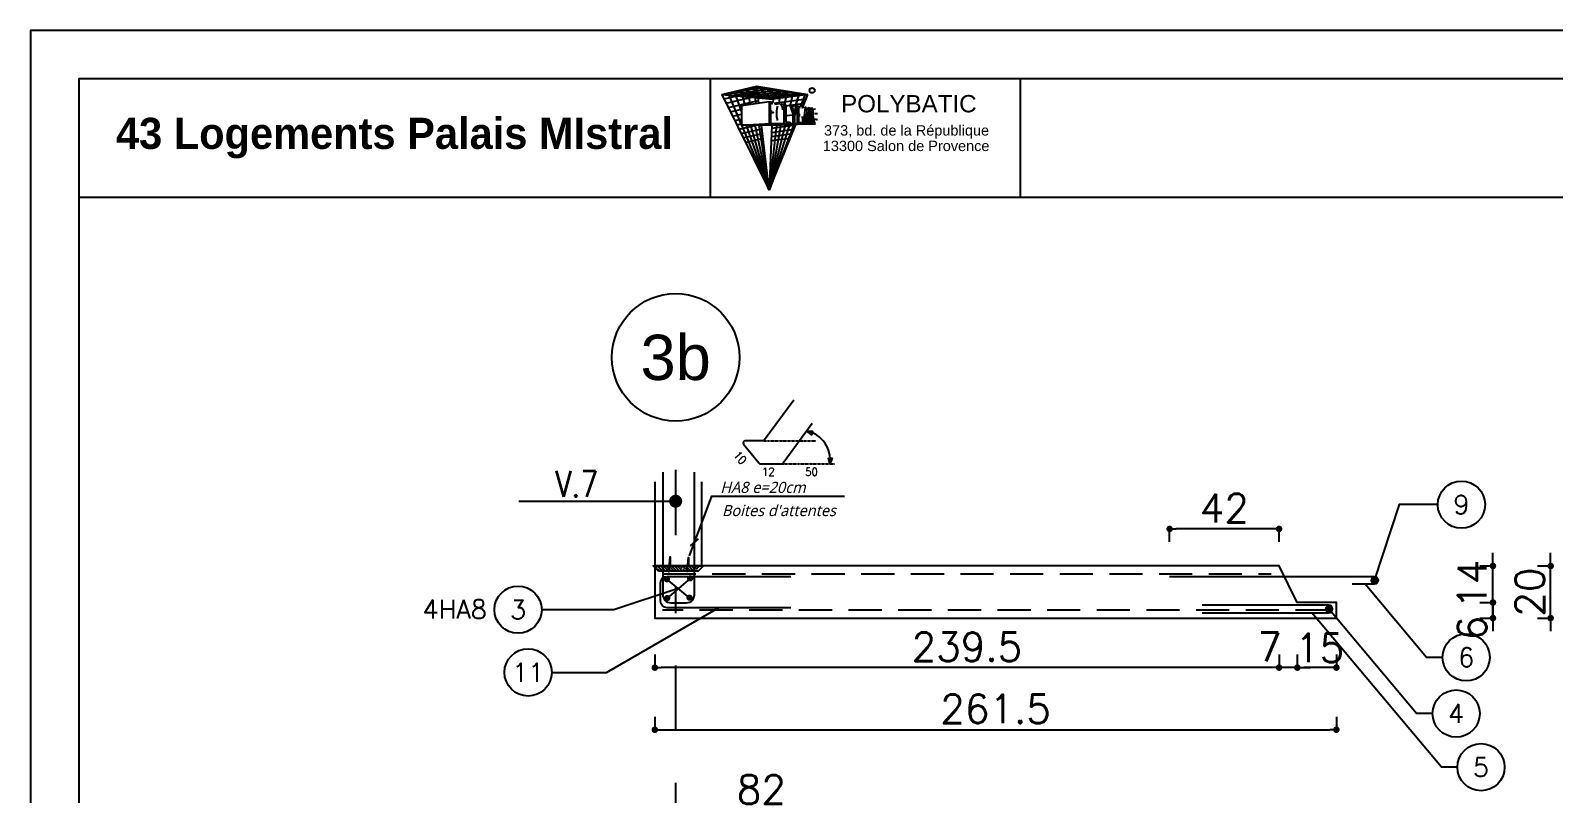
# Model space of a CAD drawing. Header units: millimetres. Extents: x -21776 to 63757, y -7870 to 8483.
# Drawn here: x -7076 to -6491, y -4815 to -4522 of the extents above; entities that cross this region are included whole.
import ezdxf
from ezdxf.enums import TextEntityAlignment as Align

# ---------------------------------------------------------------- set-up
doc = ezdxf.new("R2010")
doc.units = ezdxf.units.MM
doc.header["$PDMODE"] = 34
for name, pattern in [('CACHEX2', [19.05, 12.7, -6.35]), ('CONTINUE', [0]), ('GrFeatureAxis', [0.85, 0.25, -0.2, 0.1, -0.2, 0.1]), ('HIDDEN2', [0.1875, 0.125, -0.0625])]:
    doc.linetypes.add(name, pattern=pattern)
for name, color, linetype in [('COTATION', 1, 'Continuous'), ('GO-CARTOUCHE', 7, 'Continuous'), ('GO-COTATION', 1, 'Continuous'), ('GO-FER-HA', 140, 'Continuous'), ('GO-TEXTE', 9, 'Continuous'), ('GO-TEXTE-ACIER', 3, 'Continuous'), ('GO-TEXTE-FER', 3, 'Continuous'), ('Grid', 7, 'Continuous'), ('préfa v', 2, 'Continuous'), ('STR_TS_TXT', 7, 'Continuous'), ('STR_VOI-POT', 6, 'Continuous'), ('TEXTE-ACIER', 3, 'Continuous')]:
    doc.layers.add(name, color=color, linetype=linetype)
doc.styles.add('GrGrid', font='ARIAL.TTF', dxfattribs={"height": 0.17})
doc.styles.add('Lucida', font='')
doc.styles.get("Standard").update_dxf_attribs({"font": 'romans.shx'})
doc.styles.add('TEXTE', font='romans.shx')
doc.styles.add('TEXTE TS', font='romans.shx', dxfattribs={"width": 0.7, "oblique": 15})
doc.styles.add('TEXTEBA', font='ARIAL.TTF')
doc.styles.get('Lucida').set_extended_font_data('Lucida Sans', italic=True)
doc.dimstyles.new('COUPE-20', dxfattribs={"dimscale": 0.5, "dimtxt": 22, "dimasz": 5, "dimexe": 0.05, "dimexo": 0, "dimgap": 5, "dimtad": 1, "dimdsep": 46, "dimtxsty": 'Standard', "dimblk1": 'DOT', "dimblk2": 'DOT', "dimsah": 1, "dimcen": 0, "dimdle": 150, "dimclrd": 1, "dimclre": 1, "dimclrt": 7, "dimadec": 0, "dimazin": 0, "dimtfac": 1, "dimtix": 1, "dimtmove": 2, "dimatfit": 3, "dimldrblk": 'DOT', "dimfxl": 0, "dimtvp": 1, "dimtolj": 1, "dimtzin": 0, "dimarcsym": 0})

# ---------------------------------------------------------------- blocks, each defined once
blk = doc.blocks.new('_DOT')
at = {"color": 0, "linetype": 'ByBlock'}
blk.add_line((-0.5, 0), (-1, 0), dxfattribs=at)
at = {"color": 0, "linetype": 'ByBlock', "const_width": 0.5}
blk.add_lwpolyline([(-0.25, 0, 1), (0.25, 0, 1)], format="xyb", close=True, dxfattribs=at)
blk = doc.blocks.new('*D1182')
at = {"layer": 'DEFPOINTS', "color": 0}
for p in [(-6574.73, -4740.9), (-6514.67, -4740.9), (-6574.73, -4746.9)]:
    blk.add_point(p, dxfattribs=at)
at = {"layer": 'préfa v', "color": 1, "lineweight": -2}
for p, q in [((-6514.67, -4738.4), (-6514.67, -4735.9)), ((-6519.67, -4740.9), (-6514.64, -4740.9)), ((-6514.67, -4746.9), (-6514.67, -4740.9)), ((-6519.67, -4746.9), (-6514.64, -4746.9)), ((-6514.67, -4749.4), (-6514.67, -4751.9))]:
    blk.add_line(p, q, dxfattribs=at)
at = {"layer": 'préfa v', "color": 1, "lineweight": -2, "xscale": 2.5, "yscale": 2.5, "zscale": 2.5}
for p, rotation in [((-6514.67, -4740.9), 270), ((-6514.67, -4746.9), 90)]:
    blk.add_blockref('_DOT', p, dxfattribs=dict(at, rotation=rotation))
at = {"layer": 'préfa v', "color": 7, "insert": (-6522.67, -4750.75), "char_height": 11, "attachment_point": 5, "rotation": 90}
blk.add_mtext('\\A1;6', dxfattribs=at)
blk = doc.blocks.new('*D1183')
at = {"layer": 'DEFPOINTS', "color": 0}
for p in [(-6596.73, -4726.9), (-6514.67, -4726.9), (-6574.73, -4740.9)]:
    blk.add_point(p, dxfattribs=at)
at = {"layer": 'préfa v', "color": 1, "lineweight": -2}
for p, q in [((-6514.67, -4724.4), (-6514.67, -4721.9)), ((-6519.67, -4726.9), (-6514.64, -4726.9)), ((-6514.67, -4740.9), (-6514.67, -4726.9)), ((-6519.67, -4740.9), (-6514.64, -4740.9)), ((-6514.67, -4743.4), (-6514.67, -4745.9))]:
    blk.add_line(p, q, dxfattribs=at)
at = {"layer": 'préfa v', "color": 1, "lineweight": -2, "xscale": 2.5, "yscale": 2.5, "zscale": 2.5}
for p, rotation in [((-6514.67, -4726.9), 270), ((-6514.67, -4740.9), 90)]:
    blk.add_blockref('_DOT', p, dxfattribs=dict(at, rotation=rotation))
at = {"layer": 'préfa v', "color": 7, "insert": (-6522.67, -4733.9), "char_height": 11, "attachment_point": 5, "rotation": 90}
blk.add_mtext('\\A1;14', dxfattribs=at)
blk = doc.blocks.new('*D1184')
at = {"layer": 'DEFPOINTS', "color": 0}
for p in [(-6589.73, -4740.9), (-6574.73, -4746.9), (-6589.73, -4765.88)]:
    blk.add_point(p, dxfattribs=at)
at = {"layer": 'préfa v', "color": 1, "lineweight": -2}
for p, q in [((-6589.73, -4760.88), (-6589.73, -4765.91)), ((-6574.73, -4760.88), (-6574.73, -4765.91)), ((-6577.23, -4765.88), (-6587.23, -4765.88))]:
    blk.add_line(p, q, dxfattribs=at)
at = {"layer": 'préfa v', "color": 1, "lineweight": -2, "xscale": 2.5, "yscale": 2.5, "zscale": 2.5, "rotation": 180}
blk.add_blockref('_DOT', (-6589.73, -4765.88), dxfattribs=at)
at = {"layer": 'préfa v', "color": 1, "lineweight": -2, "xscale": 2.5, "yscale": 2.5, "zscale": 2.5}
blk.add_blockref('_DOT', (-6574.73, -4765.88), dxfattribs=at)
at = {"layer": 'préfa v', "color": 7, "insert": (-6581.13, -4758.33), "char_height": 11, "attachment_point": 5}
blk.add_mtext('\\A1;15', dxfattribs=at)
blk = doc.blocks.new('*D1185')
at = {"layer": 'DEFPOINTS', "color": 0}
for p in [(-6596.73, -4726.9), (-6589.73, -4740.9), (-6596.73, -4765.88)]:
    blk.add_point(p, dxfattribs=at)
at = {"layer": 'préfa v', "color": 1, "lineweight": -2}
for p, q in [((-6596.73, -4760.88), (-6596.73, -4765.91)), ((-6589.73, -4760.88), (-6589.73, -4765.91)), ((-6599.23, -4765.88), (-6601.73, -4765.88)), ((-6589.73, -4765.88), (-6596.73, -4765.88)), ((-6587.23, -4765.88), (-6584.73, -4765.88))]:
    blk.add_line(p, q, dxfattribs=at)
at = {"layer": 'préfa v', "color": 1, "lineweight": -2, "xscale": 2.5, "yscale": 2.5, "zscale": 2.5}
blk.add_blockref('_DOT', (-6596.73, -4765.88), dxfattribs=at)
at = {"layer": 'préfa v', "color": 1, "lineweight": -2, "xscale": 2.5, "yscale": 2.5, "zscale": 2.5, "rotation": 180}
blk.add_blockref('_DOT', (-6589.73, -4765.88), dxfattribs=at)
at = {"layer": 'préfa v', "color": 7, "insert": (-6600.31, -4757.88), "char_height": 11, "attachment_point": 5}
blk.add_mtext('\\A1;7', dxfattribs=at)
blk = doc.blocks.new('*D1186')
at = {"layer": 'DEFPOINTS', "color": 0}
for p in [(-6596.73, -4726.9), (-6836.23, -4746.9), (-6836.23, -4765.88)]:
    blk.add_point(p, dxfattribs=at)
at = {"layer": 'préfa v', "color": 1, "lineweight": -2}
for p, q in [((-6836.23, -4760.88), (-6836.23, -4765.91)), ((-6596.73, -4760.88), (-6596.73, -4765.91)), ((-6599.23, -4765.88), (-6833.73, -4765.88))]:
    blk.add_line(p, q, dxfattribs=at)
at = {"layer": 'préfa v', "color": 1, "lineweight": -2, "xscale": 2.5, "yscale": 2.5, "zscale": 2.5, "rotation": 180}
blk.add_blockref('_DOT', (-6836.23, -4765.88), dxfattribs=at)
at = {"layer": 'préfa v', "color": 1, "lineweight": -2, "xscale": 2.5, "yscale": 2.5, "zscale": 2.5}
blk.add_blockref('_DOT', (-6596.73, -4765.88), dxfattribs=at)
at = {"layer": 'préfa v', "color": 7, "insert": (-6716.48, -4757.88), "char_height": 11, "attachment_point": 5}
blk.add_mtext('\\A1;239.5', dxfattribs=at)
blk = doc.blocks.new('*D1187')
at = {"layer": 'DEFPOINTS', "color": 0}
for p in [(-6836.23, -4746.9), (-6574.73, -4746.9), (-6574.73, -4789.7)]:
    blk.add_point(p, dxfattribs=at)
at = {"layer": 'préfa v', "color": 1, "lineweight": -2}
for p, q in [((-6836.23, -4784.7), (-6836.23, -4789.72)), ((-6574.73, -4784.7), (-6574.73, -4789.72)), ((-6833.73, -4789.7), (-6577.23, -4789.7))]:
    blk.add_line(p, q, dxfattribs=at)
at = {"layer": 'préfa v', "color": 1, "lineweight": -2, "xscale": 2.5, "yscale": 2.5, "zscale": 2.5, "rotation": 180}
blk.add_blockref('_DOT', (-6836.23, -4789.7), dxfattribs=at)
at = {"layer": 'préfa v', "color": 1, "lineweight": -2, "xscale": 2.5, "yscale": 2.5, "zscale": 2.5}
blk.add_blockref('_DOT', (-6574.73, -4789.7), dxfattribs=at)
at = {"layer": 'préfa v', "color": 7, "insert": (-6705.48, -4781.7), "char_height": 11, "attachment_point": 5}
blk.add_mtext('\\A1;261.5', dxfattribs=at)
blk = doc.blocks.new('*D1196')
at = {"layer": 'DEFPOINTS', "color": 0}
for p in [(-6596.73, -4726.9), (-6492.53, -4726.9), (-6574.73, -4746.9)]:
    blk.add_point(p, dxfattribs=at)
at = {"layer": 'STR_VOI-POT', "color": 1, "lineweight": -2}
for p, q in [((-6492.53, -4724.4), (-6492.53, -4721.9)), ((-6497.53, -4726.9), (-6492.51, -4726.9)), ((-6492.53, -4746.9), (-6492.53, -4726.9)), ((-6497.53, -4746.9), (-6492.51, -4746.9)), ((-6492.53, -4749.4), (-6492.53, -4751.9))]:
    blk.add_line(p, q, dxfattribs=at)
at = {"layer": 'STR_VOI-POT', "color": 1, "lineweight": -2, "xscale": 2.5, "yscale": 2.5, "zscale": 2.5}
for p, rotation in [((-6492.53, -4726.9), 270), ((-6492.53, -4746.9), 90)]:
    blk.add_blockref('_DOT', p, dxfattribs=dict(at, rotation=rotation))
at = {"layer": 'STR_VOI-POT', "color": 7, "insert": (-6500.53, -4736.9), "char_height": 11, "attachment_point": 5, "rotation": 90}
blk.add_mtext('\\A1;20', dxfattribs=at)
blk = doc.blocks.new('staboxdetail')
at = {"layer": 'GO-TEXTE-FER'}
blk.add_lwpolyline([(-8.57, 15.58), (-19.76, 0.33, -0.238859), (-20.41, 0), (-27.16, 0, 0.630281), (-27.79, -1.3), (-21.96, -8.52, 0.226783), (-21.34, -8.82), (-13.3, -8.82, 0.238859), (-12.65, -8.49), (-1.46, 6.77)], format="xyb", dxfattribs=at)
at = {"layer": 'GO-TEXTE-FER', "color": 1, "flags": 128}
for points in [[(-3.64, 3.75), (-1.35, 3.64), (-1.75, 2.31), (-3.64, 3.75)], [(5.34, -8.85), (4.78, -6.62), (6.18, -6.63), (5.34, -8.85)]]:
    blk.add_lwpolyline(points, dxfattribs=at)
at = {"layer": 'GO-TEXTE-FER', "color": 1}
blk.add_arc((-6, -7.43), 11.43, 352.85098, 78.09196, dxfattribs=at)
at = {"layer": 'TEXTE-ACIER', "color": 1, "linetype": 'HIDDEN2', "ltscale": 0.025}
for p, q in [((-20, 0), (0, 0)), ((-12.89, -8.82), (7.11, -8.82))]:
    blk.add_line(p, q, dxfattribs=at)
at = {"layer": 'GO-TEXTE-FER', "color": 1, "style": 'TEXTE', "width": 0.9}
blk.add_text('10', height=3.15, rotation=309.81851, dxfattribs=at).set_placement((-31.88, -5.6))
for s, p in [('12', (-20.75, -13.49)), ('50', (-4.19, -13.49))]:
    blk.add_text(s, height=3.15, dxfattribs=at).set_placement(p)
blk = doc.blocks.new('*D1198')
at = {"layer": 'COTATION', "color": 1, "lineweight": -2}
for p, q in [((-6638.73, -4717.7), (-6638.73, -4712.68)), ((-6599.23, -4712.7), (-6636.23, -4712.7)), ((-6596.73, -4717.7), (-6596.73, -4712.68))]:
    blk.add_line(p, q, dxfattribs=at)
at = {"layer": 'DEFPOINTS', "color": 0}
for p in [(-6638.73, -4712.7), (-6596.73, -4726.9), (-6638.73, -4730.9)]:
    blk.add_point(p, dxfattribs=at)
at = {"layer": 'COTATION', "color": 1, "lineweight": -2, "xscale": 2.5, "yscale": 2.5, "zscale": 2.5, "rotation": 180}
blk.add_blockref('_DOT', (-6638.73, -4712.7), dxfattribs=at)
at = {"layer": 'COTATION', "color": 1, "lineweight": -2, "xscale": 2.5, "yscale": 2.5, "zscale": 2.5}
blk.add_blockref('_DOT', (-6596.73, -4712.7), dxfattribs=at)
at = {"layer": 'COTATION', "color": 7, "insert": (-6617.73, -4704.7), "char_height": 11, "attachment_point": 5}
blk.add_mtext('\\A1;42', dxfattribs=at)
blk = doc.blocks.new('*D1202')
at = {"layer": 'DEFPOINTS', "color": 0}
for p in [(-6754.48, -4820.66), (-6754.48, -4820.66), (-6836.23, -4870.66)]:
    blk.add_point(p, dxfattribs=at)
at = {"layer": 'STR_VOI-POT', "color": 1, "lineweight": -2}
for p, q in [((-6836.23, -4825.66), (-6836.23, -4820.64)), ((-6833.73, -4820.66), (-6756.98, -4820.66)), ((-6754.48, -4820.66), (-6754.48, -4820.64))]:
    blk.add_line(p, q, dxfattribs=at)
at = {"layer": 'STR_VOI-POT', "color": 1, "lineweight": -2, "xscale": 2.5, "yscale": 2.5, "zscale": 2.5, "rotation": 180}
blk.add_blockref('_DOT', (-6836.23, -4820.66), dxfattribs=at)
at = {"layer": 'STR_VOI-POT', "color": 1, "lineweight": -2, "xscale": 2.5, "yscale": 2.5, "zscale": 2.5}
blk.add_blockref('_DOT', (-6754.48, -4820.66), dxfattribs=at)
at = {"layer": 'STR_VOI-POT', "color": 7, "insert": (-6795.36, -4812.66), "char_height": 11, "attachment_point": 5}
blk.add_mtext('\\A1;82', dxfattribs=at)

msp = doc.modelspace()

# ---------------------------------------------------------------- hatches: boundary and pattern name
at = {"layer": 'GO-FER-HA'}
h = msp.add_hatch(dxfattribs=at)
h.set_pattern_fill('ANSI31', color=9, scale=6.075, angle=-540, style=0)
h.set_pattern_definition([(315, (-61819.88695, 391167.8384), (-0.536959212, -0.536959212), [])])
h.paths.add_polyline_path([(-6818.67619, -4726.89951), (-6820.70119, -4728.92451), (-6822.32704, -4728.92451), (-6822.32704, -4726.89951)])
h.paths.add_polyline_path([(-6822.32704, -4726.89951), (-6822.32704, -4728.92451), (-6825.47995, -4728.92451), (-6825.27978, -4726.89951)])
h.paths.add_polyline_path([(-6825.8138, -4726.89951), (-6825.49694, -4728.92451), (-6835.25935, -4728.92451), (-6835.04969, -4726.89951)])
h.paths.add_polyline_path([(-6835.33857, -4728.46213), (-6836.90119, -4726.89951), (-6835.47782, -4726.89951)])

# ---------------------------------------------------------------- linework, layer by layer
at = {"layer": 'COTATION'}
for p, q in [((-6822.90064, -4739.05938), (-6831.57952, -4731.98254)), ((-6822.67521, -4731.64423), (-6831.4668, -4739.2004))]:
    msp.add_line(p, q, dxfattribs=at)
at = {"layer": 'COTATION', "const_width": 2.5}
msp.add_lwpolyline([(-6829.47857, -4702.07119, 1), (-6826.97857, -4702.07119, 1)], format="xyb", close=True, dxfattribs=at)
at = {"layer": 'COTATION'}
for points in [[(-6888.38431, -4702.07119), (-6828.22857, -4702.07119)], [(-6827.24008, -4735.52096), (-6851.9051, -4743.67269), (-6879.63257, -4743.67269)], [(-6533.98591, -4761.93366), (-6540.12801, -4761.93366), (-6563.67762, -4733.89951)], [(-6875.78256, -4767.72), (-6854.77978, -4767.72), (-6811.76004, -4742.89951)], [(-6528.29851, -4804.06533), (-6534.44061, -4804.06533), (-6584.14185, -4744.89951)], [(-6537.82673, -4783.48908), (-6543.96883, -4783.48908), (-6577.98616, -4742.99385)]]:
    msp.add_lwpolyline(points, dxfattribs=at)
at = {"layer": 'GO-CARTOUCHE', "color": 9, "linetype": 'CONTINUE'}
for p, q in [((-6810.48282, -4546.06632), (-6797.08965, -4542.95163)), ((-6808.97341, -4546.21007), (-6795.58048, -4543.19118)), ((-6797.3963, -4549.59463), (-6798.34788, -4543.24425)), ((-6798.34788, -4543.24425), (-6778.68764, -4546.23663)), ((-6796.32956, -4549.43776), (-6797.08965, -4542.95163)), ((-6797.08965, -4542.95163), (-6777.46711, -4546.06632)), ((-6810.48282, -4546.06632), (-6790.86027, -4547.93514)), ((-6810.48282, -4546.06632), (-6792.41762, -4582.81966)), ((-6809.66174, -4547.73678), (-6796.87728, -4544.76382)), ((-6808.84067, -4549.40723), (-6796.66492, -4546.576)), ((-6803.00756, -4557.54868), (-6808.05583, -4545.50191)), ((-6808.05583, -4545.50191), (-6788.42574, -4547.59543)), ((-6808.0196, -4551.07769), (-6796.45255, -4548.38819)), ((-6805.95461, -4546.49758), (-6792.56213, -4543.67029)), ((-6803.00756, -4552.45382), (-6805.62884, -4544.93749)), ((-6805.62884, -4544.93749), (-6785.99122, -4547.25573)), ((-6803.20186, -4544.37308), (-6783.55669, -4546.91603)), ((-6801.56525, -4550.20771), (-6803.20186, -4544.37308)), ((-6792.41762, -4548.86247), (-6803.00756, -4550.41982)), ((-6802.93581, -4546.78508), (-6789.54379, -4544.14939)), ((-6799.47002, -4549.89959), (-6800.77487, -4543.80866)), ((-6800.77487, -4543.80866), (-6781.12216, -4546.57633)), ((-6799.91701, -4547.07259), (-6786.52544, -4544.62849)), ((-6796.89821, -4547.36009), (-6783.50709, -4545.10759)), ((-6793.8794, -4547.6476), (-6780.48875, -4545.5867)), ((-6790.67439, -4549.13501), (-6792.41762, -4548.86247)), ((-6792.41762, -4548.86247), (-6792.41762, -4557.87744)), ((-6792.37, -4547.79135), (-6778.97957, -4545.82625)), ((-6790.86027, -4547.93514), (-6790.91218, -4549.09783)), ((-6777.46711, -4546.06632), (-6790.86027, -4547.93514)), ((-6790.42564, -4549.45027), (-6778.14663, -4547.73681)), ((-6788.42574, -4547.59543), (-6788.64856, -4549.56159)), ((-6785.99122, -4547.25573), (-6786.53174, -4549.78268)), ((-6783.55669, -4546.91603), (-6784.34841, -4550.12402)), ((-6781.12216, -4546.57633), (-6782.34988, -4550.51568)), ((-6778.68764, -4546.23663), (-6780.3795, -4550.74453)), ((-6779.55284, -4551.19376), (-6777.46711, -4546.06632)), ((-6807.19853, -4552.74815), (-6803.00756, -4551.77376)), ((-6806.37746, -4554.4186), (-6803.00756, -4553.63518)), ((-6803.00756, -4550.41982), (-6803.00756, -4557.89507)), ((-6791.79468, -4552.49082), (-6791.79468, -4549.59037)), ((-6791.00248, -4549.71422), (-6791.79468, -4549.59037)), ((-6791.79468, -4552.49082), (-6791.16751, -4552.53948)), ((-6790.94279, -4553.18173), (-6791.79468, -4553.11563)), ((-6791.79468, -4553.11563), (-6791.79468, -4557.27213)), ((-6790.62873, -4552.87272), (-6790.94279, -4553.18173)), ((-6790.22637, -4549.79362), (-6788.26002, -4549.50762)), ((-6789.51079, -4552.46537), (-6789.54927, -4553.31857)), ((-6789.54927, -4553.31857), (-6789.48968, -4554.61005)), ((-6789.37231, -4551.41547), (-6789.51079, -4552.46537)), ((-6789.48968, -4554.61005), (-6789.20187, -4556.07624)), ((-6789.14508, -4550.57838), (-6789.37231, -4551.41547)), ((-6787.50586, -4550.28162), (-6787.86838, -4549.69815)), ((-6786.562, -4549.77795), (-6787.71358, -4549.9473)), ((-6787.26147, -4550.98011), (-6787.50586, -4550.28162)), ((-6787.07405, -4551.98885), (-6787.26147, -4550.98011)), ((-6786.562, -4557.27213), (-6786.562, -4549.7711)), ((-6785.93906, -4549.87534), (-6786.562, -4549.77795)), ((-6785.93906, -4556.6492), (-6785.93906, -4549.87534)), ((-6785.93906, -4550.39212), (-6784.37804, -4550.17735)), ((-6785.93906, -4550.39212), (-6785.93857, -4556.6492)), ((-6785.93857, -4554.11475), (-6783.10845, -4553.86628)), ((-6784.39912, -4550.1161), (-6783.10845, -4553.86628)), ((-6783.84211, -4550.20318), (-6784.39912, -4550.1161)), ((-6784.37804, -4550.17735), (-6783.10845, -4553.86628)), ((-6784.16616, -4550.15252), (-6778.82615, -4549.40729)), ((-6783.84211, -4550.20318), (-6782.81408, -4553.19023)), ((-6782.08884, -4550.47729), (-6783.66785, -4550.7095)), ((-6783.10845, -4557.27213), (-6783.10845, -4553.86628)), ((-6782.08884, -4550.47729), (-6782.81408, -4553.19023)), ((-6781.59368, -4550.5547), (-6782.48551, -4553.8908)), ((-6782.48551, -4557.2645), (-6782.48219, -4553.8784)), ((-6782.48551, -4557.27213), (-6782.48551, -4553.8908)), ((-6782.48219, -4553.8784), (-6781.61202, -4550.62331)), ((-6781.59368, -4550.5547), (-6782.08884, -4550.47729)), ((-6781.61202, -4550.62331), (-6781.42651, -4550.59553)), ((-6781.42651, -4550.58084), (-6781.6078, -4550.6075)), ((-6781.42651, -4557.27213), (-6781.42651, -4550.58084)), ((-6780.22003, -4550.76946), (-6781.42651, -4550.58084)), ((-6780.28739, -4551.20028), (-6780.99046, -4551.09036)), ((-6780.99046, -4553.71445), (-6780.99046, -4551.09036)), ((-6780.99046, -4553.71445), (-6780.42225, -4553.75853)), ((-6780.99046, -4554.15182), (-6780.45598, -4554.19328)), ((-6780.99046, -4556.83608), (-6780.99046, -4554.15182)), ((-6779.80627, -4551.11973), (-6779.50566, -4551.07778)), ((-6778.49815, -4551.03866), (-6779.75456, -4551.22343)), ((-6779.72905, -4554.53315), (-6779.64927, -4554.78554)), ((-6779.64927, -4554.78554), (-6779.57058, -4555.26651)), ((-6778.94699, -4554.77865), (-6778.97323, -4554.99731)), ((-6778.92973, -4554.63487), (-6778.94699, -4554.77865)), ((-6778.91571, -4554.51805), (-6778.92973, -4554.63487)), ((-6778.88327, -4554.24772), (-6778.91571, -4554.51805)), ((-6778.81605, -4553.68759), (-6778.88327, -4554.24772)), ((-6778.7424, -4553.07391), (-6778.81605, -4553.68759)), ((-6778.49815, -4551.03866), (-6778.7424, -4553.07391)), ((-6778.50818, -4554.78177), (-6778.3448, -4553.42042)), ((-6778.50818, -4554.78177), (-6778.17704, -4554.80746)), ((-6778.18777, -4551.08719), (-6778.49815, -4551.03866)), ((-6778.3448, -4553.42042), (-6778.17704, -4554.80746)), ((-6778.18777, -4551.08719), (-6777.44043, -4557.2662)), ((-6778.1608, -4551.31018), (-6777.43971, -4551.20414)), ((-6778.11062, -4551.72505), (-6777.43971, -4551.64549)), ((-6778.09915, -4551.81992), (-6777.0348, -4551.7088)), ((-6777.43971, -4551.20414), (-6777.43971, -4551.64549)), ((-6776.19383, -4551.39892), (-6777.43971, -4551.20414)), ((-6777.43971, -4551.64549), (-6777.0348, -4551.7088)), ((-6777.0348, -4557.2662), (-6777.0348, -4551.7088)), ((-6776.59874, -4551.77697), (-6776.19383, -4551.84027)), ((-6776.59874, -4557.2662), (-6776.59874, -4551.77697)), ((-6776.59874, -4551.8757), (-6776.19383, -4551.84027)), ((-6776.19383, -4551.84027), (-6776.19383, -4551.39892)), ((-6776.03547, -4551.42368), (-6776.19383, -4551.47452)), ((-6776.03547, -4551.42368), (-6776.03547, -4557.26789)), ((-6775.59941, -4551.49185), (-6776.03547, -4551.42368)), ((-6775.59941, -4551.49185), (-6775.59941, -4557.27213)), ((-6775.59941, -4551.69655), (-6774.61159, -4551.60465)), ((-6775.45758, -4554.47383), (-6775.4329, -4555.0936)), ((-6774.24151, -4553.43977), (-6774.97607, -4553.5081)), ((-6773.79523, -4553.50954), (-6774.24151, -4553.43977)), ((-6805.55639, -4556.08906), (-6803.00756, -4555.49657)), ((-6804.73531, -4557.75951), (-6803.00756, -4557.35793)), ((-6803.91424, -4559.42997), (-6797.30969, -4557.89507)), ((-6803.09317, -4561.10042), (-6795.17836, -4559.26129)), ((-6803.00756, -4557.89507), (-6791.79468, -4557.27213)), ((-6791.91277, -4557.8766), (-6803.00756, -4557.89507)), ((-6792.41762, -4582.81966), (-6802.8624, -4557.89507)), ((-6792.41762, -4582.81966), (-6801.10995, -4557.89507)), ((-6792.41762, -4582.81966), (-6799.40895, -4557.89507)), ((-6792.41762, -4582.81966), (-6797.75716, -4557.89507)), ((-6792.41762, -4582.81966), (-6796.1525, -4557.89507)), ((-6792.41762, -4582.81966), (-6795.33847, -4557.89507)), ((-6792.41762, -4582.81966), (-6782.13346, -4557.53777)), ((-6782.93958, -4557.56578), (-6792.41762, -4582.81966)), ((-6784.56469, -4557.62224), (-6792.41762, -4582.81966)), ((-6786.21309, -4557.67951), (-6792.41762, -4582.81966)), ((-6787.88529, -4557.73761), (-6792.41762, -4582.81966)), ((-6789.58181, -4557.79655), (-6792.41762, -4582.81966)), ((-6791.30318, -4557.85635), (-6792.41762, -4582.81966)), ((-6791.91277, -4557.8766), (-6788.78092, -4557.762)), ((-6791.79468, -4557.27213), (-6784.28837, -4557.27213)), ((-6791.42658, -4560.62047), (-6782.90326, -4559.43021)), ((-6791.35579, -4559.0348), (-6782.22374, -4557.75972)), ((-6788.78092, -4557.762), (-6788.22007, -4557.74148)), ((-6788.17705, -4557.7399), (-6781.43245, -4557.49311)), ((-6786.56525, -4557.27305), (-6781.4183, -4557.27213)), ((-6785.93906, -4556.6492), (-6784.28837, -4556.6492)), ((-6785.93857, -4556.6492), (-6784.28837, -4556.65427)), ((-6784.28837, -4557.27213), (-6784.28837, -4556.6492)), ((-6784.28837, -4557.27213), (-6783.10432, -4557.27213)), ((-6783.10845, -4556.65427), (-6783.10432, -4557.27213)), ((-6783.10432, -4557.27213), (-6782.48551, -4557.27213)), ((-6781.43283, -4557.26619), (-6776.03547, -4557.2662)), ((-6781.43139, -4557.49307), (-6774.59225, -4557.27483)), ((-6781.42651, -4557.27213), (-6780.10623, -4557.27213)), ((-6780.99046, -4556.83608), (-6780.24026, -4556.83608)), ((-6779.86389, -4557.05924), (-6780.11275, -4557.2662)), ((-6780.11275, -4557.2662), (-6779.25787, -4557.2662)), ((-6779.68551, -4556.67452), (-6779.86389, -4557.05924)), ((-6779.58296, -4556.18057), (-6779.68551, -4556.67452)), ((-6779.55212, -4555.73487), (-6779.58296, -4556.18057)), ((-6779.57058, -4555.26651), (-6779.55212, -4555.73487)), ((-6779.18963, -4556.80051), (-6779.24552, -4557.2662)), ((-6779.12663, -4556.27558), (-6779.18963, -4556.80051)), ((-6779.07415, -4555.83826), (-6779.12663, -4556.27558)), ((-6779.02391, -4555.41965), (-6779.07415, -4555.83826)), ((-6778.97323, -4554.99731), (-6779.02391, -4555.41965)), ((-6778.56018, -4555.21511), (-6778.80633, -4557.2662)), ((-6778.56018, -4555.21511), (-6778.12364, -4555.24897)), ((-6778.12364, -4555.24897), (-6777.87894, -4557.27213)), ((-6776.59874, -4557.2662), (-6776.03547, -4557.2662)), ((-6776.03547, -4557.26789), (-6775.59941, -4557.27213)), ((-6775.4329, -4555.0936), (-6775.37391, -4555.66122)), ((-6775.37391, -4555.66122), (-6775.28391, -4556.13854)), ((-6775.28391, -4556.13854), (-6775.1547, -4556.58078)), ((-6775.1547, -4556.58078), (-6774.95219, -4556.99355)), ((-6774.95219, -4556.99355), (-6774.71965, -4557.24871)), ((-6774.26095, -4555.64961), (-6774.92526, -4555.71141)), ((-6774.26095, -4555.64961), (-6773.81869, -4555.63342)), ((-6802.2721, -4562.77088), (-6794.966, -4561.07348)), ((-6801.45103, -4564.44134), (-6794.75363, -4562.88566)), ((-6791.56816, -4563.7918), (-6784.2623, -4562.77118)), ((-6791.49737, -4562.20613), (-6783.58278, -4561.1007))]:
    msp.add_line(p, q, dxfattribs=at)
at = {"layer": 'GO-CARTOUCHE', "color": 2, "ltscale": 3}
msp.add_line((-6822.52484, -4719.22211), (-6819.48972, -4716.47999), dxfattribs=at)
at = {"layer": 'GO-CARTOUCHE', "linetype": 'Continuous'}
for points in [[(-5962.12923, -5309.04286), (-5962.12923, -4521.54286), (-7075.76558, -4521.54286), (-7075.76558, -5309.04286)], [(-5980.68798, -5290.48411), (-5980.68798, -4540.10161), (-7057.20683, -4540.10161), (-7057.20683, -5290.48411)]]:
    msp.add_lwpolyline(points, close=True, dxfattribs=at)
at = {"layer": 'GO-CARTOUCHE', "color": 2, "ltscale": 3}
msp.add_lwpolyline([(-6822.97258, -4723.05759), (-6814.30023, -4700.08249), (-6763.47577, -4700.08249)], dxfattribs=at)
at = {"layer": 'GO-CARTOUCHE', "color": 9, "linetype": 'CONTINUE'}
for centre in [(-6775.87745, -4544.51691, 70.13956), (-6775.87745, -4544.51691, 70.13956), (-6775.87745, -4544.51691)]:
    msp.add_circle(centre, 0.9967, dxfattribs=at)
at = {"layer": 'GO-COTATION'}
msp.add_lwpolyline([(-6535.81701, -4703.37245), (-6550.69822, -4703.37245), (-6560.24456, -4732.42737)], dxfattribs=at)
at = {"layer": 'GO-FER-HA', "color": 1}
msp.add_lwpolyline([(-6833.15728, -4690.8915), (-6833.15728, -4726.329), (-6833.15728, -4737.96696, 0.414213562), (-6830.11978, -4741.00446), (-6824.04478, -4741.00446, 0.414213562), (-6821.00728, -4737.96696), (-6821.00728, -4690.8915)], format="xyb", dxfattribs=at)
msp.add_lwpolyline([(-6831.10471, -4726.89951), (-6830.90667, -4729.12186), (-6830.31756, -4723.43196), (-6830.31756, -4726.89951), (-6824.13958, -4726.89951), (-6823.8123, -4728.99106), (-6823.28865, -4723.69357), (-6823.28865, -4726.89951)], dxfattribs=at)
msp.add_lwpolyline([(-6834.87619, -4728.92451), (-6836.90119, -4726.89951), (-6817.55595, -4726.89951), (-6819.58095, -4728.92451)], close=True, dxfattribs=at)
at = {"layer": 'GO-FER-HA', "color": 6, "linetype": 'Continuous', "const_width": 1.2}
for points in [[(-6830.97952, -4731.98254, -1), (-6832.17952, -4731.98254, -1)], [(-6822.07521, -4731.64423, -1), (-6823.27521, -4731.64423, -1)], [(-6830.8668, -4739.2004, -1), (-6832.0668, -4739.2004, -1)], [(-6822.30064, -4739.05938, -1), (-6823.50064, -4739.05938, -1)]]:
    msp.add_lwpolyline(points, format="xyb", close=True, dxfattribs=at)
at = {"layer": 'GO-TEXTE', "color": 7}
for points in [[(-6815.02537, -4540.10161), (-6815.02537, -4585.54823)], [(-6696.11961, -4540.10161), (-6696.11961, -4585.54823)], [(-5980.68798, -4585.54823), (-7057.20683, -4585.54823)]]:
    msp.add_lwpolyline(points, dxfattribs=at)
at = {"layer": 'GO-TEXTE-ACIER'}
for centre in [(-6526.76025, -4703.37245), (-6888.68934, -4743.67269), (-6524.92914, -4761.93366), (-6884.83932, -4767.72), (-6528.76997, -4783.48908), (-6519.24175, -4804.06533)]:
    msp.add_circle(centre, 9.05676, dxfattribs=at)
at = {"layer": 'Grid', "color": 4, "linetype": 'GrFeatureAxis', "lineweight": 25, "ltscale": 100}
msp.add_line((-6828.22857, -5165.04629), (-6828.22857, -4676.89951), dxfattribs=at)
at = {"layer": 'Grid', "color": 1, "linetype": 'Continuous', "lineweight": 25, "ltscale": 100}
msp.add_ellipse((-6828.22857, -4646.89951), major_axis=(-17.28505, 17.28505), ratio=1, start_param=3.926990817, end_param=10.210176124, dxfattribs=at)
at = {"layer": 'préfa v'}
msp.add_lwpolyline([(-6836.22857, -4694.67576), (-6836.22857, -4726.89951), (-6818.22857, -4726.89951), (-6818.22857, -4694.67576)], dxfattribs=at)
msp.add_lwpolyline([(-6836.22857, -4726.89951), (-6836.22857, -4746.89951), (-6574.72857, -4746.89951), (-6574.72857, -4740.89951), (-6589.72857, -4740.89951), (-6596.72857, -4726.89951), (-6836.22857, -4726.89951)], close=True, dxfattribs=at)
at = {"layer": 'STR_VOI-POT', "color": 1, "linetype": 'CACHEX2'}
for points in [[(-6833.22857, -4729.89951), (-6599.72857, -4729.89951)], [(-6577.72857, -4743.89951), (-6833.22857, -4743.89951)]]:
    msp.add_lwpolyline(points, dxfattribs=at)
at = {"layer": 'STR_VOI-POT'}
for points in [[(-6784.01004, -4742.89951), (-6831.51004, -4742.89951, -0.414213562), (-6834.01004, -4740.39951), (-6834.01004, -4733.39951, -0.414213562), (-6831.51004, -4730.89951), (-6784.01004, -4730.89951)], [(-6638.72857, -4730.89951), (-6560.22857, -4730.89951, -0.414213562), (-6558.72857, -4732.39951), (-6558.72857, -4732.39951, -0.414213562), (-6560.22857, -4733.89951), (-6568.72857, -4733.89951)], [(-6626.22857, -4744.89951), (-6577.72857, -4744.89951, 0.414213562), (-6576.22857, -4743.39951), (-6576.22857, -4743.39951, 0.414213562), (-6577.72857, -4741.89951), (-6626.22857, -4741.89951)]]:
    msp.add_lwpolyline(points, format="xyb", dxfattribs=at)
at = {"layer": 'STR_VOI-POT', "const_width": 1.44}
for points in [[(-6559.52456, -4732.42737, -1), (-6560.96456, -4732.42737, -1)], [(-6577.02456, -4743.42737, -1), (-6578.46456, -4743.42737, -1)]]:
    msp.add_lwpolyline(points, format="xyb", close=True, dxfattribs=at)

# ---------------------------------------------------------------- block references
at = {"layer": 'STR_VOI-POT'}
msp.add_blockref('staboxdetail', (-6774.36299, -4678.87246), dxfattribs=at)

# ---------------------------------------------------------------- texts
at = {"layer": 'GO-CARTOUCHE', "color": 9, "style": 'TEXTEBA'}
for s, p in [('373, bd. de la République', (-6771.31009, -4561.82679)), ('13300 Salon de Provence', (-6771.77452, -4567.78495))]:
    msp.add_text(s, height=3.9772727, dxfattribs=at).set_placement(p)
at = {"layer": 'GO-CARTOUCHE', "insert": (-6936.1161, -4562.82492), "char_height": 11.9318181, "attachment_point": 5}
msp.add_mtext('{\\Fbold|c0;43 Logements Palais MIstral}', dxfattribs=at)
at = {"layer": 'GO-TEXTE', "color": 3, "style": 'TEXTEBA'}
msp.add_text('POLYBATIC', height=6.628788, dxfattribs=at).set_placement((-6738.76501, -4549.60683), align=Align.MIDDLE)
at = {"layer": 'GO-TEXTE', "linetype": 'Continuous', "style": 'Lucida'}
for s, p in [('HA8 e=20cm', (-6811.11374, -4698.88192)), ("Boites d'attentes", (-6810.46761, -4707.77051))]:
    msp.add_text(s, height=4.256, rotation=0.00179755, dxfattribs=at).set_placement(p)
at = {"layer": 'GO-TEXTE-ACIER', "style": 'TEXTE'}
for s, p in [('9', (-6526.76025, -4703.37245)), ('4HA8', (-6913.00586, -4743.4836)), ('3', (-6888.68934, -4743.67269)), ('6', (-6524.92914, -4761.93366)), ('11', (-6884.83932, -4767.72)), ('4', (-6528.76997, -4783.48908)), ('5', (-6519.24175, -4804.06533))]:
    msp.add_text(s, height=7.2, dxfattribs=at).set_placement(p, align=Align.MIDDLE_CENTER)
at = {"layer": 'Grid', "color": 1, "linetype": 'Continuous', "lineweight": -3, "ltscale": 100, "style": 'GrGrid'}
msp.add_text('3b', height=17.371078, dxfattribs=at).set_placement((-6828.22857, -4646.89951), align=Align.MIDDLE_CENTER)
at = {"layer": 'STR_TS_TXT', "style": 'TEXTE TS', "width": 0.8}
msp.add_text('V.7', height=10, dxfattribs=at).set_placement((-6874.41079, -4700.42004, -0.00589))

# ---------------------------------------------------------------- dimensions: what is measured, and where the dimension line sits
at = {"layer": 'COTATION'}
dim = msp.add_linear_dim(base=(-6638.72857, -4712.70452), p1=(-6596.72857, -4726.89951), p2=(-6638.72857, -4730.89951), dimstyle='COUPE-20', dxfattribs=at)
dim.commit()
dim.dimension.update_dxf_attribs({"geometry": '*D1198', "text_midpoint": (-6617.72857, -4704.70452)})
at = {"layer": 'préfa v'}
dim = msp.add_linear_dim(base=(-6514.66704, -4726.89951), p1=(-6574.72857, -4740.89951), p2=(-6596.72857, -4726.89951), angle=270, dimstyle='COUPE-20', dxfattribs=at)
dim.commit()
dim.dimension.update_dxf_attribs({"geometry": '*D1183', "text_midpoint": (-6522.66704, -4733.89951)})
for base, p1, p2, picture, middle in [((-6836.22857, -4765.88186), (-6596.72857, -4726.89951), (-6836.22857, -4746.89951), '*D1186', (-6716.47857, -4757.88186)), ((-6574.72857, -4789.69684), (-6836.22857, -4746.89951), (-6574.72857, -4746.89951), '*D1187', (-6705.47857, -4781.69684))]:
    dim = msp.add_linear_dim(base=base, p1=p1, p2=p2, dimstyle='COUPE-20', dxfattribs=at)
    dim.commit()
    dim.dimension.update_dxf_attribs({"geometry": picture, "text_midpoint": middle})
for base, p1, p2, picture, middle in [((-6596.72857, -4765.88186), (-6589.72857, -4740.89951), (-6596.72857, -4726.89951), '*D1185', (-6600.30663, -4757.88186)), ((-6589.72857, -4765.88186), (-6574.72857, -4746.89951), (-6589.72857, -4740.89951), '*D1184', (-6581.13303, -4758.33342))]:
    dim = msp.add_linear_dim(base=base, p1=p1, p2=p2, dimstyle='COUPE-20', dxfattribs=at)
    dim.commit()
    dim.dimension.update_dxf_attribs({"geometry": picture, "text_midpoint": middle, "dimtype": 160})
dim = msp.add_linear_dim(base=(-6514.66704, -4740.89951), p1=(-6574.72857, -4746.89951), p2=(-6574.72857, -4740.89951), angle=270, dimstyle='COUPE-20', dxfattribs=at)
dim.commit()
dim.dimension.update_dxf_attribs({"geometry": '*D1182', "text_midpoint": (-6522.66704, -4750.74526), "dimtype": 160})
at = {"layer": 'STR_VOI-POT'}
dim = msp.add_linear_dim(base=(-6492.53357, -4726.89951), p1=(-6574.72857, -4746.89951), p2=(-6596.72857, -4726.89951), angle=270, dimstyle='COUPE-20', dxfattribs=at)
dim.commit()
dim.dimension.update_dxf_attribs({"geometry": '*D1196', "text_midpoint": (-6500.53357, -4736.89951)})
dim = msp.add_linear_dim(base=(-6754.48406, -4820.66119), p1=(-6836.22857, -4870.66119), p2=(-6754.48406, -4820.66119), dimstyle='COUPE-20', override={"dimdec": 0}, dxfattribs=at)
dim.commit()
dim.dimension.update_dxf_attribs({"geometry": '*D1202', "text_midpoint": (-6795.35632, -4812.66119)})

doc.saveas('drawing.dxf')
